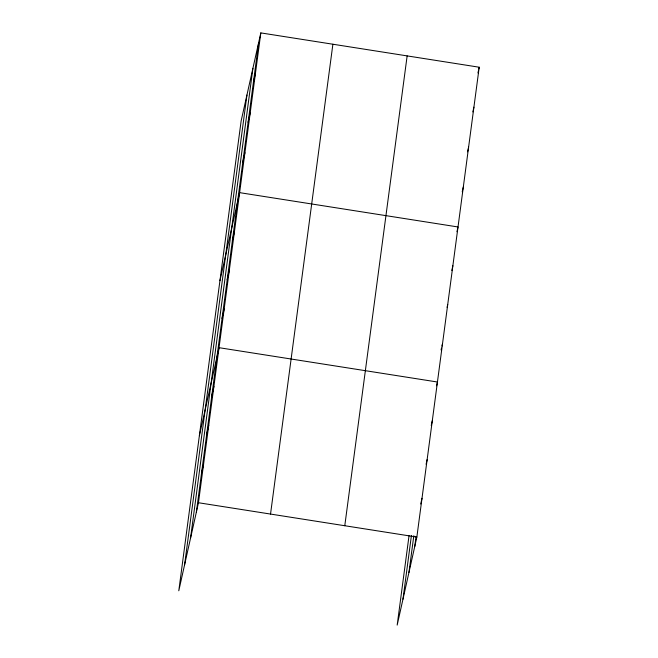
<?xml version="1.0" encoding="UTF-8"?>
<svg xmlns="http://www.w3.org/2000/svg" width="658" height="658" viewBox="0 0 658 658"><rect width="100%" height="100%" fill="white"/><g stroke="black" fill="none" stroke-linecap="round" stroke-linejoin="round"><path stroke-width="0.99" d="M184.577 564.868L246.939 95.032M190.54 538.17L252.902 68.333M196.339 512.261L258.693 42.425M260.823 32.9L241.141 120.94L178.787 590.777L198.461 502.737L260.823 32.9L479.213 67.223L416.859 537.06L397.177 625.1L409.046 535.653M270.537 514.062L332.89 44.226M344.784 525.734L407.146 55.897M402.967 599.191L411.414 535.579M408.939 572.493L413.816 535.719M414.729 546.584L416.045 536.648M253.396 82.365L255.526 72.832M248.091 122.298L250.221 112.773M242.794 162.238L244.924 152.705M219.945 280.686L239.619 192.646L458.009 226.969L456.948 231.731M232.348 240.935L234.478 231.402M227.199 279.691L229.329 270.167M222.059 318.456L224.189 308.931M199.366 435.728L219.04 347.687L437.438 382.01L436.583 385.827M211.769 395.976L213.899 386.452M206.62 434.741L208.751 425.216M201.48 473.505L203.61 463.972M477.938 72.939L478.366 71.031M478.785 69.131L479.213 67.223M472.847 111.926L473.916 107.155M467.55 151.858L468.611 147.096M462.245 191.799L463.314 187.028M451.807 270.496L452.869 265.725M447.086 307.352L447.72 304.49M441.09 349.924L441.518 348.016M441.937 346.108L442.365 344.208M431.229 425.537L432.29 420.775M426.08 464.301L427.149 459.539M420.725 504.012L422 498.295M198.461 502.737L416.859 537.06"/></g></svg>
